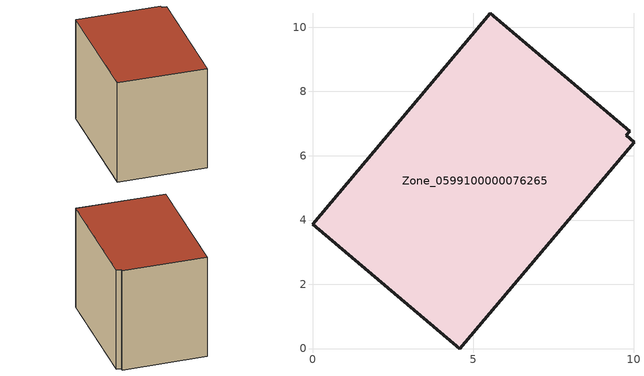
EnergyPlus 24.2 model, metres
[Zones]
Zone_0599100000076265
 floor ground (C_G): 9.87,6.77 9.77,6.64 10,6.42 4.58,0 0,3.87 5.53,10.43 z0
 wall outside (C_F): 9.87,6.77 5.53,10.43 0,3.87 4.58,0 10,6.42 9.77,6.64 9.87,6.77 z0:7.24
 roof outside (C_R): 9.77,6.64 9.87,6.77 5.53,10.43 0,3.87 4.58,0 10,6.42 z7.24
[BUILDING]
Pand.0599100000076265: North Axis=0; Terrain=City; Loads Convergence Tolerance Value=0.04; Temperature Convergence Tolerance Value=0.4; Solar Distribution=FullExterior; Maximum Number of Warmup Days=25; Minimum Number of Warmup Days=1
[Site:Location]
Rotterdam.The.Hague.AP_ZH_NLD Design_Conditions: Latitude=51.96; Longitude=4.45; Time Zone=1; Elevation=-4.5
[SITE:GROUNDTEMPERATURE:BUILDINGSURFACE]
18, 18, 18, 18, 18, 18, 18, 18, 18, 18, 18, 18
[MATERIAL] Thermal Absorptance=0.9; Solar Absorptance=0.7; Visible Absorptance=0.7
Name | Roughness | Thickness | Conductivity | Density | Specific Heat
G.TI.1946-1964 | MediumSmooth | 0.15 | 1 | 540 | 1210
F.TI.1946-1964 | Rough | 0.3 | 0.857143 | 1920 | 840
R.TI.1946-1964 | MediumRough | 0.2 | 0.277778 | 1500 | 1000
[CONSTRUCTION]
C_G: G.TI.1946-1964
C_F: F.TI.1946-1964
C_R: R.TI.1946-1964
[ZONE]
Zone_0599100000076265: Type=1; Multiplier=1; Ceiling Height=Autocalculate; Volume=Autocalculate; Floor Area=autocalculate; Part of Total Floor Area=Yes
[ZONEINFILTRATION:DESIGNFLOWRATE]
Infil_Zone_0599100000076265: Zone or ZoneList or Space or SpaceList=Zone_0599100000076265; Schedule=AlwaysOn; Design Flow Rate Calculation Method=Flow/Area; Flow Rate per Floor Area=0.003; Constant Term Coefficient=1; Temperature Term Coefficient=0; Velocity Term Coefficient=0; Velocity Squared Term Coefficient=0
[HVACTEMPLATE:ZONE:IDEALLOADSAIRSYSTEM]
Zone_0599100000076265: Maximum Heating Supply Air Temperature=50; Minimum Cooling Supply Air Temperature=13; Maximum Heating Supply Air Humidity Ratio=0.0156; Minimum Cooling Supply Air Humidity Ratio=0.0077; Heating Limit=NoLimit; Cooling Limit=NoLimit; Dehumidification Control Type=ConstantSensibleHeatRatio; Cooling Sensible Heat Ratio=0.7; Dehumidification Setpoint=60; Humidification Control Type=None; Humidification Setpoint=30; Outdoor Air Method=None; Outdoor Air Flow Rate per Person=0.00944; Outdoor Air Flow Rate per Zone Floor Area=0; Outdoor Air Flow Rate per Zone=0; Demand Controlled Ventilation Type=None; Outdoor Air Economizer Type=NoEconomizer; Heat Recovery Type=None; Sensible Heat Recovery Effectiveness=0.7; Latent Heat Recovery Effectiveness=0.65
[ZONECONTROL:THERMOSTAT]
ThermostatControl_Zone_0599100000076265: Zone or ZoneList=Zone_0599100000076265; Control Type Schedule=DualSetpointControlType; Control 1=Thermostat_Zone_0599100000076265; Temperature Difference Between Cutout And Setpoint=0
[THERMOSTATSETPOINT:DUALSETPOINT]
Thermostat_Zone_0599100000076265: Heating Setpoint Temperature Schedule=HeatingSetpoint_Zone_0599100000076265; Cooling Setpoint Temperature Schedule=CoolingSetpoint_Zone_0599100000076265
[SCHEDULE:COMPACT]
HeatingSetpoint_Zone_0599100000076265: Through: 12/31, For: AllDays, Until: 24:00, 21
CoolingSetpoint_Zone_0599100000076265: Through: 12/31, For: AllDays, Until: 24:00, 24
DualSetpointControlType: Through: 12/31, For: AllDays, Until: 24:00, 4
AlwaysOn: Through: 12/31, For: AllDays, Until: 24:00, 1
